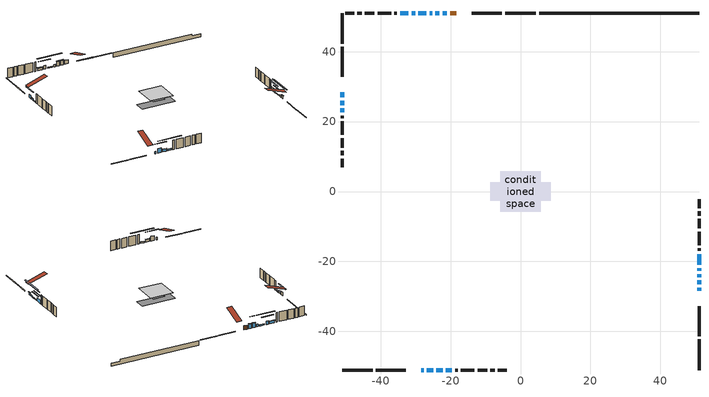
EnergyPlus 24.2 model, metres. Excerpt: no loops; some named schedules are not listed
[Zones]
conditioned space
 floor outside (Floor1 construction): -2.9,-2.9 -2.9,2.9 2.9,2.9 2.9,-2.9 z1.22
 floor adiabatic (AdiabaticFloorConstruction): -5.79,-5.79 -5.79,5.79 5.79,5.79 5.79,-5.79 z3.66
 floor foundation (Slab1 construction): -8.72,-2.71 -8.72,2.71 8.72,2.71 8.72,-2.71 z-1.22
 wall outside (RimJoist1 construction): 4.39,51.04 -4.37,51.04 / -51.04,-51.04 -42.28,-51.04 / -51.04,51.04 -51.04,42.28 / 51.04,-51.04 51.04,-42.28 z1.22:1.52
 wall outside (RimJoist2 construction): -5.3,51.04 -13.87,51.04 / -41.35,-51.04 -32.78,-51.04 / -51.04,41.35 -51.04,32.78 / 51.04,-41.35 51.04,-32.78 z1.22:1.52
 wall outside (AdiabaticWallConstruction 1): -18.3,51.04 -20.16,51.04 z1.22:3.25
 wall outside (AdiabaticWallConstruction): -28.35,-51.04 -27.67,-51.04 / -25.28,51.04 -25.96,51.04 z1.22:2.44; -21.08,51.04 -22.25,51.04 / -23.18,51.04 -24.35,51.04 z1.22:3.51; -26.74,-51.04 -24.96,-51.04 z1.22:3.61; -51.04,28.35 -51.04,26.92 / -30.15,51.04 -31.16,51.04 z1.22:3; -51.04,26 -51.04,24.7 z1.22:2.11; 51.04,-28.35 51.04,-27.48 / -24.03,-51.04 -22.3,-51.04 z1.22:2.54; -51.04,23.77 -51.04,22.6 z1.22:1.5; -26.88,51.04 -29.22,51.04 / 51.04,-26.55 51.04,-25.39 z1.22:1.93; -21.38,-51.04 -19.64,-51.04 z1.22:2.08; 51.04,-24.46 51.04,-23.64 z1.22:1.58; 51.04,-22.72 51.04,-21.9 z1.22:1.53; 51.04,-20.97 51.04,-17.92 z1.22:2.8; -32.09,51.04 -34.42,51.04 z1.22:2.39
 wall outside (Wall1 construction): -35.35,51.04 -36.06,51.04 / -18.72,-51.04 -18.01,-51.04 / -51.04,21.68 -51.04,20.97 / 51.04,-17 51.04,-16.28 z1.22:6.1
 wall outside (Wall2 construction): -36.99,51.04 -40.87,51.04 / -17.08,-51.04 -13.2,-51.04 / -51.04,20.04 -51.04,16.16 / 51.04,-15.36 51.04,-11.48 z1.22:6.1
 wall outside (Wall3 construction): -41.8,51.04 -44.5,51.04 / -12.27,-51.04 -9.57,-51.04 / -51.04,15.23 -51.04,12.53 / 51.04,-10.55 51.04,-7.84 z1.22:6.1
 wall outside (Wall4 construction): -45.43,51.04 -46.67,51.04 / -8.64,-51.04 -7.4,-51.04 / -51.04,11.6 -51.04,10.35 / 51.04,-6.92 51.04,-5.67 z1.22:6.1
 wall outside (Wall5 construction): -47.6,51.04 -50.11,51.04 / -6.47,-51.04 -3.96,-51.04 / -51.04,9.43 -51.04,6.92 / 51.04,-4.75 51.04,-2.24 z1.22:6.1
 wall foundation (FoundationWall1 construction): 5.32,51.04,-1.22 5.32,51.04,1.22 46.47,51.04,1.22 46.47,51.04,0.29 51.04,51.04,0.29 51.04,51.04,-1.22
 window (WindowConstruction 12): -28.34,-51.04 -27.67,-51.04 z1.22:2.44
 window (WindowConstruction 4): -21.08,51.04 -22.25,51.04 z1.22:3.51
 window (WindowConstruction 5): -23.18,51.04 -24.35,51.04 z1.22:3.51
 window (WindowConstruction 6): -26.74,-51.04 -24.96,-51.04 z1.22:3.61
 window (WindowConstruction 7): -51.04,28.34 -51.04,26.92 z1.22:3
 window (WindowConstruction 8): -51.04,26 -51.04,24.7 z1.22:2.11
 window (WindowConstruction 9): 51.04,-28.34 51.04,-27.48 z1.22:2.54
 window (WindowConstruction 10): -24.03,-51.04 -22.3,-51.04 z1.22:2.54
 window (WindowConstruction 13): -25.28,51.04 -25.96,51.04 z1.22:2.44
 window (WindowConstruction 11): -51.04,23.77 -51.04,22.61 z1.22:1.5
 window (WindowConstruction 14): -26.89,51.04 -29.22,51.04 z1.22:1.93
 window (WindowConstruction 15): -21.37,-51.04 -19.65,-51.04 z1.22:2.08
 window (WindowConstruction 16): 51.04,-26.55 51.04,-25.39 z1.22:1.93
 window (WindowConstruction 17): 51.04,-24.46 51.04,-23.64 z1.22:1.58
 window (WindowConstruction): 51.04,-22.72 51.04,-21.9 z1.22:1.52
 window (WindowConstruction 1): 51.04,-20.97 51.04,-17.92 z1.22:2.8
 window (WindowConstruction 2): -30.15,51.04 -31.16,51.04 z1.22:3
 window (WindowConstruction 3): -32.09,51.04 -34.42,51.04 z1.22:2.39
 door (Door): -18.3,51.04 -20.16,51.04 z1.22:3.25
 ceiling adiabatic (AdiabaticFloorConstruction): 5.79,-5.79 5.79,5.79 -5.79,5.79 -5.79,-5.79 z3.66
 roof outside (Roof1 construction): -17.37,51.04,6.1 -17.37,41.28,9.35 -14.8,41.28,9.35 -14.8,51.04,6.1; -29.27,-51.04,6.1 -29.27,-41.28,9.35 -31.85,-41.28,9.35 -31.85,-51.04,6.1; -51.04,29.27,6.1 -41.28,29.27,9.35 -41.28,31.85,9.35 -51.04,31.85,6.1; 51.04,-29.27,6.1 41.28,-29.27,9.35 41.28,-31.85,9.35 51.04,-31.85,6.1
shading: -22.45,51.04 -20.88,51.04 -20.88,51.45 -22.45,51.45 z3.71; -24.55,51.04 -22.98,51.04 -22.98,51.45 -24.55,51.45 z3.71; -22.32,-51.04 -29.38,-51.04 -29.38,-51.45 -22.32,-51.45 z6.25; -51.04,24.29 -51.04,30.98 -51.45,30.98 -51.45,24.29 z5.64; -51.04,24.5 -51.04,26.2 -51.45,26.2 -51.45,24.5 z2.31; 51.04,-27.28 51.04,-28.55 51.45,-28.55 51.45,-27.28 z2.74; -22.1,-51.04 -24.23,-51.04 -24.23,-51.45 -22.1,-51.45 z2.74; -51.04,22.4 -51.04,23.97 -51.45,23.97 -51.45,22.4 z1.7; -34.6,51.04 -21.51,51.04 -21.51,51.45 -34.6,51.45 z7.31; -14.27,-51.04 -26.75,-51.04 -26.75,-51.45 -14.27,-51.45 z7.46; 51.04,-20.01 51.04,-31.93 51.45,-31.93 51.45,-20.01 z7.31; 51.04,-18.27 51.04,-29.84 51.45,-29.84 51.45,-18.27 z6.96; 51.04,-19.26 51.04,-25.36 51.45,-25.36 51.45,-19.26 z4.16; 51.04,-15.29 51.04,-23.61 51.45,-23.61 51.45,-15.29 z5.44; -33.8,51.04 -27.51,51.04 -27.51,51.45 -33.8,51.45 z5.64; -34.63,51.04 -31.89,51.04 -31.89,51.45 -34.63,51.45 z2.59
[Building]
Building 1: Terrain=Suburbs
[Site:Location]
Edmonton Intl AP_AB: Latitude {deg}=53.31; Longitude {deg}=-113.58; Time Zone {hr}=-7; Elevation {m}=723; Keep Site Location Information=Yes
[Site:GroundTemperature:Shallow]
-1.56185, -3.61833, -3.78302, -2.80711, 1.11059, 5.01004, 8.39065, 10.5322, 10.7141, 8.97234, 5.67794, 1.89811
[Site:WaterMainsTemperature]
Calculation Method=Schedule; Temperature Schedule=mains temperature schedule
[Material] Roughness=Rough; Thermal Absorptance=0.9
Name | Thickness {m} | Conductivity {W/m-K} | Density {kg/m3} | Specific Heat {J/kg-K} | Solar Absorptance | Visible Absorptance
asphalt or fiberglass shingles | 0.00635 | 0.162714 | 1121.4 | 1465.45 | 0.4 | 0.4
concrete 4.0 in. | 0.1016 | 1.803125 | 2242.8 | 837.4 | 0.7 | 0.7
concrete 8.0 in. | 0.2032 | 1.803125 | 2242.8 | 837.4 | 0.7 | 0.7
door material | 0.04445 | 0.053851 | 512.64 | 1214.23 | 0.7 | 0.7
floor covering | 0.0127 | 0.0433444 | 54.468 | 1339.84 | 0.6 | 0.6
floor rigid ins | 0.103632 | 0.029427 | 32.04 | 1214.23 | 0.7 | 0.7
floor rigid ins 1; wall rigid ins 1 | 0.512978 | 0.029427 | 32.04 | 1214.23 | 0.7 | 0.7
floor stud and cavity | 0.1397 | 0.210334 | 92.3553 | 1139.71 | 0.7 | 0.7
floor stud and cavity 1 | 0.1397 | 1.75129 | 37.0049 | 1207.88 | 0.7 | 0.7
furniture material conditioned space 1 | 0.1524 | 0.115458 | 640.8 | 1214.23 | 0.6 | 0.6
gypsum board | 0.0127 | 0.160291 | 801 | 837.4 | 0.6 | 0.6
osb sheathing 0.5 in. | 0.0127 | 0.115458 | 512.64 | 1214.23 | 0.7 | 0.7
osb sheathing 0.75 in. | 0.01905 | 0.115458 | 512.64 | 1214.23 | 0.7 | 0.7
osb sheathing 2.0 in. | 0.0508 | 0.115458 | 512.64 | 1214.23 | 0.7 | 0.7
rim joist rigid ins; roof rigid ins; wall rigid ins | 0.051816 | 0.029427 | 32.04 | 1214.23 | 0.7 | 0.7
rim joist stud and cavity | 0.0508 | 0.0449671 | 125.044 | 1163.47 | 0.6 | 0.6
rim joist stud and cavity 1 | 0.0508 | 0.0314757 | 125.044 | 1163.47 | 0.6 | 0.6
roof stud and cavity | 0.2032 | 0.193695 | 78.34581 | 1123.46 | 0.7 | 0.7
wall stud and cavity | 0.1397 | 0.26895 | 139.0536 | 1170.24 | 0.7 | 0.7
wall stud and cavity 1 | 0.1397 | 0.249497 | 139.0536 | 1170.24 | 0.7 | 0.7
wall stud and cavity 2 | 0.1397 | 0.270786 | 139.0536 | 1170.24 | 0.7 | 0.7
wall stud and cavity 3 | 0.1397 | 0.352627 | 139.0536 | 1170.24 | 0.7 | 0.7
wall stud and cavity 4 | 0.1397 | 0.370598 | 139.0536 | 1170.24 | 0.7 | 0.7
wall stud and cavity 5 | 0.0889 | 0.380278 | 52.3479 | 1209.89 | 0.7 | 0.7
wall stud and cavity 6 | 0.0889 | 0.391764 | 83.0341 | 1211.67 | 0.7 | 0.7
wood siding | 0.0254 | 0.102417 | 544.68 | 1172.36 | 0.4 | 0.4
wood siding 1; wood siding 2; wood siding 3 | 0.0254 | 0.102417 | 544.68 | 1172.36 | 0.7 | 0.7
[WindowMaterial:SimpleGlazingSystem]
Name | U-Factor {W/m2-K} | Solar Heat Gain Coefficient
WindowMaterial | 2.67604 | 0.26
WindowMaterial 1 | 2.174674 | 0.59
WindowMaterial 10 | 2.401794 | 0.64
WindowMaterial 11 | 2.770864 | 0.48
WindowMaterial 12 | 3.31141 | 0.61
WindowMaterial 13 | 3.01161 | 0.51
WindowMaterial 14 | 2.97414 | 0.57
WindowMaterial 15 | 3.06612 | 0.36
WindowMaterial 2 | 2.80834 | 0.47
WindowMaterial 3 | 2.447218 | 0.62
WindowMaterial 4 | 2.39725 | 0.64
WindowMaterial 5 | 3.298918 | 0.69
WindowMaterial 6 | 2.10711 | 0.62
WindowMaterial 7 | 2.48299 | 0.61
WindowMaterial 8 | 2.4546 | 0.27
WindowMaterial 9 | 2.3047 | 0.54
[Construction]
AdiabaticFloorConstruction: floor stud and cavity 1, floor rigid ins 1, osb sheathing 0.75 in., floor covering
AdiabaticWallConstruction: wood siding 2, wall rigid ins 1, wall stud and cavity 5, gypsum board
AdiabaticWallConstruction 1: wood siding 3, wall rigid ins 1, wall stud and cavity 5, gypsum board
Door: door material
Floor1 construction: floor stud and cavity, floor rigid ins, osb sheathing 0.75 in., floor covering
FoundationWall1 construction: concrete 8.0 in.
furniture construction conditioned space 1: furniture material conditioned space 1
PartitionWallConstruction: gypsum board, wall stud and cavity 6, gypsum board
RimJoist1 construction: wood siding 1, rim joist rigid ins, osb sheathing 2.0 in., rim joist stud and cavity
RimJoist2 construction: wood siding 1, osb sheathing 2.0 in., rim joist stud and cavity 1
Roof1 construction: asphalt or fiberglass shingles, roof rigid ins, osb sheathing 0.75 in., roof stud and cavity, gypsum board
Slab1 construction: concrete 4.0 in.
Wall1 construction: wood siding, wall rigid ins, osb sheathing 0.5 in., wall stud and cavity, gypsum board
Wall2 construction: wood siding, wall rigid ins, osb sheathing 0.5 in., wall stud and cavity 1, gypsum board
Wall3 construction: wood siding, wall rigid ins, osb sheathing 0.5 in., wall stud and cavity 2, gypsum board
Wall4 construction: wood siding, wall rigid ins, osb sheathing 0.5 in., wall stud and cavity 3, gypsum board
Wall5 construction: wood siding, wall rigid ins, osb sheathing 0.5 in., wall stud and cavity 4, gypsum board
WindowConstruction: WindowMaterial
WindowConstruction 1: WindowMaterial 1
WindowConstruction 10: WindowMaterial 10
WindowConstruction 11: WindowMaterial 11
WindowConstruction 12; WindowConstruction 13: WindowMaterial 12
WindowConstruction 14; WindowConstruction 16: WindowMaterial 13
WindowConstruction 15: WindowMaterial 14
WindowConstruction 17: WindowMaterial 15
WindowConstruction 2: WindowMaterial 2
WindowConstruction 3: WindowMaterial 3
WindowConstruction 4: WindowMaterial 4
WindowConstruction 5: WindowMaterial 5
WindowConstruction 6: WindowMaterial 6
WindowConstruction 7: WindowMaterial 7
WindowConstruction 8: WindowMaterial 8
WindowConstruction 9: WindowMaterial 9
[Zone]
conditioned space: Multiplier=1; Volume {m3}=680.4; Part of Total Floor Area=Yes
[Space]
conditioned space 1: Zone=conditioned space; Volume {m3}=680.4
[SurfaceProperty:ExposedFoundationPerimeter]
Slab1: Exposed Perimeter Calculation Method=TotalExposedPerimeter; Total Exposed Perimeter {m}=45.719
[InternalMass] Zone or ZoneList=conditioned space; Space or SpaceList=conditioned space 1
Name | Construction | Surface Area {m2}
furniture mass conditioned space 1 | furniture construction conditioned space 1 | 104.848
partition wall mass | PartitionWallConstruction | 262.119
[Lights]
interior lighting: Zone or ZoneList or Space or SpaceList=conditioned space 1; Schedule=interior lighting schedule; Design Level Calculation Method=LightingLevel; Lighting Level {W}=343.2; Return Air Fraction=0; Fraction Radiant=0.6; Fraction Visible=0.2; Fraction Replaceable=1
[People]
occupants: Zone or ZoneList or Space or SpaceList=conditioned space 1; Number of People Schedule=occupants schedule; Number of People Calculation Method=People; Number of People=3; Fraction Radiant=0.314171; Sensible Heat Fraction=0.56303; Activity Level Schedule=occupants activity schedule; Carbon Dioxide Generation Rate {m3/s-W}=0; Enable ASHRAE 55 Comfort Warnings=No; Mean Radiant Temperature Calculation Type=EnclosureAveraged
[ElectricEquipment] Zone or ZoneList or Space or SpaceList=conditioned space 1; Design Level Calculation Method=EquipmentLevel
Name | Schedule | Design Level {W} | Fraction Latent | Fraction Radiant | Fraction Lost
clothes dryer | clothes dryer schedule | 140.772 | 0.015 | 0.081 | 0.85
clothes washer | clothes washer schedule | 32.1985 | 0.03 | 0.162 | 0.7
cooking range | cooking range schedule | 215.147 | 0.08 | 0.432 | 0.2
dishwasher | dishwasher schedule | 66.8632 | 0.3 | 0.18 | 0.4
fridge | fridge schedule | 72.9452 | 0 | 0.6 | 0
mech vent bath fan 0 | mech vent bath fan 0 schedule | 50.2 | 0 | 0 | 1
mech vent bath fan 1 | mech vent bath fan 1 schedule | 50.2 | 0 | 0 | 1
mech vent house fan | mech vent house fan schedule | 0 | 0 | 0 | 1
mech vent house fan cfis | mech vent house fan cfis schedule | 0 | 0 | 0 | 0
mech vent range fan 0 | mech vent range fan 0 schedule | 57 | 0 | 0 | 1
misc plug loads | misc plug loads schedule | 494.7 | 0.045 | 0.513 | 0.1
whole house fan | Always On Discrete | 0 | 0 | 0 | 1
[OtherEquipment] Zone or ZoneList or Space or SpaceList=conditioned space 1; Design Level Calculation Method=EquipmentLevel
Name | Fuel Type | Schedule | Design Level {W} | Fraction Latent | Fraction Radiant | Fraction Lost
clothes dryer 1 | Electricity | clothes dryer schedule | 0 | 0.015 | 0.081 | 0.85
cooking range 1 | Electricity | cooking range schedule | 0 | 0.08 | 0.432 | 0.2
general water use latent | None | general water use schedule | 62.594 | 1 | 0 | 0
general water use sensible | None | general water use schedule | -61.6891 | 0 | 0.6 | 0
mech vent house fan latent load | None | Always On Discrete | 0 | 1 | 0 | 0
mech vent house fan sensible load | None | Always On Discrete | 0 | 0 | 0 | 0
water heater energy adjustment1 | NaturalGas | Always On Discrete | 0.01 | 0 | 0 | 1
[ZoneInfiltration:DesignFlowRate] Zone or ZoneList or Space or SpaceList=conditioned space 1; Schedule=Always On Discrete; Design Flow Rate Calculation Method=Flow/Zone; Design Flow Rate {m3/s}=0
infil flow; natural vent flow; whole house fan flow
[Foundation:Kiva]
Foundation Kiva 1: Initial Indoor Air Temperature {C}=18; Wall Height Above Grade {m}=1.21999; Wall Depth Below Slab {m}=0.2032
[Foundation:Kiva:Settings]
Soil Conductivity {W/m-K}=0.849921; Soil Density {kg/m3}=1842.3; Soil Specific Heat {J/kg-K}=418.7; Ground Solar Absorptivity=0.9; Ground Thermal Absorptivity=0.9; Ground Surface Roughness {m}=0.03; Far-Field Width {m}=40; Deep-Ground Boundary Condition=ZeroFlux; Deep-Ground Depth {m}=40; Minimum Cell Dimension {m}=0.2; Maximum Cell Growth Coefficient=3; Simulation Timestep=Timestep
[Exterior:Lights]
exterior lighting: Schedule=exterior lighting schedule; Design Level {W}=75.6
[Schedule:Week:Daily]
interior lighting schedule Week Rule - Jan1-Jan27: interior lighting schedule day, interior lighting schedule day, interior lighting schedule day, interior lighting schedule day, interior lighting schedule day, interior lighting schedule day, interior lighting schedule day, interior lighting schedule default day, interior lighting schedule default day, interior lighting schedule default day, interior lighting schedule default day, interior lighting schedule default day
interior lighting schedule Week Rule - Jan28-Feb3: interior lighting schedule day, interior lighting schedule day, interior lighting schedule day, interior lighting schedule day, interior lighting schedule day 1, interior lighting schedule day 1, interior lighting schedule day 1, interior lighting schedule default day, interior lighting schedule default day, interior lighting schedule default day, interior lighting schedule default day, interior lighting schedule default day
interior lighting schedule Week Rule - Feb4-Feb24: interior lighting schedule day 1, interior lighting schedule day 1, interior lighting schedule day 1, interior lighting schedule day 1, interior lighting schedule day 1, interior lighting schedule day 1, interior lighting schedule day 1, interior lighting schedule default day, interior lighting schedule default day, interior lighting schedule default day, interior lighting schedule default day, interior lighting schedule default day
interior lighting schedule Week Rule - Feb25-Mar3: interior lighting schedule day 1, interior lighting schedule day 1, interior lighting schedule day 1, interior lighting schedule day 1, interior lighting schedule day 2, interior lighting schedule day 2, interior lighting schedule day 2, interior lighting schedule default day, interior lighting schedule default day, interior lighting schedule default day, interior lighting schedule default day, interior lighting schedule default day
interior lighting schedule Week Rule - Mar4-Mar31: interior lighting schedule day 2, interior lighting schedule day 2, interior lighting schedule day 2, interior lighting schedule day 2, interior lighting schedule day 2, interior lighting schedule day 2, interior lighting schedule day 2, interior lighting schedule default day, interior lighting schedule default day, interior lighting schedule default day, interior lighting schedule default day, interior lighting schedule default day
interior lighting schedule Week Rule - Apr1-Apr28: interior lighting schedule day 3, interior lighting schedule day 3, interior lighting schedule day 3, interior lighting schedule day 3, interior lighting schedule day 3, interior lighting schedule day 3, interior lighting schedule day 3, interior lighting schedule default day, interior lighting schedule default day, interior lighting schedule default day, interior lighting schedule default day, interior lighting schedule default day
interior lighting schedule Week Rule - Apr29-May5: interior lighting schedule day 3, interior lighting schedule day 3, interior lighting schedule day 4, interior lighting schedule day 4, interior lighting schedule day 4, interior lighting schedule day 4, interior lighting schedule day 4, interior lighting schedule default day, interior lighting schedule default day, interior lighting schedule default day, interior lighting schedule default day, interior lighting schedule default day
interior lighting schedule Week Rule - May6-May26: interior lighting schedule day 4, interior lighting schedule day 4, interior lighting schedule day 4, interior lighting schedule day 4, interior lighting schedule day 4, interior lighting schedule day 4, interior lighting schedule day 4, interior lighting schedule default day, interior lighting schedule default day, interior lighting schedule default day, interior lighting schedule default day, interior lighting schedule default day
interior lighting schedule Week Rule - May27-Jun2: interior lighting schedule day 4, interior lighting schedule day 4, interior lighting schedule day 4, interior lighting schedule day 4, interior lighting schedule day 4, interior lighting schedule day 5, interior lighting schedule day 5, interior lighting schedule default day, interior lighting schedule default day, interior lighting schedule default day, interior lighting schedule default day, interior lighting schedule default day
interior lighting schedule Week Rule - Jun3-Jun30: interior lighting schedule day 5, interior lighting schedule day 5, interior lighting schedule day 5, interior lighting schedule day 5, interior lighting schedule day 5, interior lighting schedule day 5, interior lighting schedule day 5, interior lighting schedule default day, interior lighting schedule default day, interior lighting schedule default day, interior lighting schedule default day, interior lighting schedule default day
interior lighting schedule Week Rule - Jul1-Jul28: interior lighting schedule day 6, interior lighting schedule day 6, interior lighting schedule day 6, interior lighting schedule day 6, interior lighting schedule day 6, interior lighting schedule day 6, interior lighting schedule day 6, interior lighting schedule default day, interior lighting schedule default day, interior lighting schedule default day, interior lighting schedule default day, interior lighting schedule default day
interior lighting schedule Week Rule - Jul29-Aug4: interior lighting schedule day 6, interior lighting schedule day 6, interior lighting schedule day 6, interior lighting schedule day 7, interior lighting schedule day 7, interior lighting schedule day 7, interior lighting schedule day 7, interior lighting schedule default day, interior lighting schedule default day, interior lighting schedule default day, interior lighting schedule default day, interior lighting schedule default day
interior lighting schedule Week Rule - Aug5-Aug25: interior lighting schedule day 7, interior lighting schedule day 7, interior lighting schedule day 7, interior lighting schedule day 7, interior lighting schedule day 7, interior lighting schedule day 7, interior lighting schedule day 7, interior lighting schedule default day, interior lighting schedule default day, interior lighting schedule default day, interior lighting schedule default day, interior lighting schedule default day
interior lighting schedule Week Rule - Aug26-Sep1: interior lighting schedule day 7, interior lighting schedule day 7, interior lighting schedule day 7, interior lighting schedule day 7, interior lighting schedule day 7, interior lighting schedule day 7, interior lighting schedule day 8, interior lighting schedule default day, interior lighting schedule default day, interior lighting schedule default day, interior lighting schedule default day, interior lighting schedule default day
interior lighting schedule Week Rule - Sep2-Sep29: interior lighting schedule day 8, interior lighting schedule day 8, interior lighting schedule day 8, interior lighting schedule day 8, interior lighting schedule day 8, interior lighting schedule day 8, interior lighting schedule day 8, interior lighting schedule default day, interior lighting schedule default day, interior lighting schedule default day, interior lighting schedule default day, interior lighting schedule default day
interior lighting schedule Week Rule - Sep30-Oct6: interior lighting schedule day 8, interior lighting schedule day 9, interior lighting schedule day 9, interior lighting schedule day 9, interior lighting schedule day 9, interior lighting schedule day 9, interior lighting schedule day 9, interior lighting schedule default day, interior lighting schedule default day, interior lighting schedule default day, interior lighting schedule default day, interior lighting schedule default day
interior lighting schedule Week Rule - Oct7-Oct27: interior lighting schedule day 9, interior lighting schedule day 9, interior lighting schedule day 9, interior lighting schedule day 9, interior lighting schedule day 9, interior lighting schedule day 9, interior lighting schedule day 9, interior lighting schedule default day, interior lighting schedule default day, interior lighting schedule default day, interior lighting schedule default day, interior lighting schedule default day
interior lighting schedule Week Rule - Oct28-Nov3: interior lighting schedule day 9, interior lighting schedule day 9, interior lighting schedule day 9, interior lighting schedule day 9, interior lighting schedule day 10, interior lighting schedule day 10, interior lighting schedule day 10, interior lighting schedule default day, interior lighting schedule default day, interior lighting schedule default day, interior lighting schedule default day, interior lighting schedule default day
interior lighting schedule Week Rule - Nov4-Nov24: interior lighting schedule day 10, interior lighting schedule day 10, interior lighting schedule day 10, interior lighting schedule day 10, interior lighting schedule day 10, interior lighting schedule day 10, interior lighting schedule day 10, interior lighting schedule default day, interior lighting schedule default day, interior lighting schedule default day, interior lighting schedule default day, interior lighting schedule default day
interior lighting schedule Week Rule - Nov25-Dec1: interior lighting schedule day 10, interior lighting schedule day 10, interior lighting schedule day 10, interior lighting schedule day 10, interior lighting schedule day 10, interior lighting schedule day 10, interior lighting schedule day 11, interior lighting schedule default day, interior lighting schedule default day, interior lighting schedule default day, interior lighting schedule default day, interior lighting schedule default day
interior lighting schedule Week Rule - Dec2-Dec31: interior lighting schedule day 11, interior lighting schedule day 11, interior lighting schedule day 11, interior lighting schedule day 11, interior lighting schedule day 11, interior lighting schedule day 11, interior lighting schedule day 11, interior lighting schedule default day, interior lighting schedule default day, interior lighting schedule default day, interior lighting schedule default day, interior lighting schedule default day
occupants schedule Week Rule - Jan1-Dec31: occupants schedule day, occupants schedule day, occupants schedule day, occupants schedule day, occupants schedule day, occupants schedule day, occupants schedule day, occupants schedule default day, occupants schedule default day, occupants schedule default day, occupants schedule default day, occupants schedule default day
clothes dryer schedule Week Rule - Jan1-Dec31: clothes dryer schedule day, clothes dryer schedule day, clothes dryer schedule day, clothes dryer schedule day, clothes dryer schedule day, clothes dryer schedule day, clothes dryer schedule day, clothes dryer schedule default day, clothes dryer schedule default day, clothes dryer schedule default day, clothes dryer schedule default day, clothes dryer schedule default day
clothes washer schedule Week Rule - Jan1-Dec31: clothes washer schedule day, clothes washer schedule day, clothes washer schedule day, clothes washer schedule day, clothes washer schedule day, clothes washer schedule day, clothes washer schedule day, clothes washer schedule default day, clothes washer schedule default day, clothes washer schedule default day, clothes washer schedule default day, clothes washer schedule default day
cooking range schedule Week Rule - Jan1-Dec31: cooking range schedule day, cooking range schedule day, cooking range schedule day, cooking range schedule day, cooking range schedule day, cooking range schedule day, cooking range schedule day, cooking range schedule default day, cooking range schedule default day, cooking range schedule default day, cooking range schedule default day, cooking range schedule default day
dishwasher schedule Week Rule - Jan1-Dec31: dishwasher schedule day, dishwasher schedule day, dishwasher schedule day, dishwasher schedule day, dishwasher schedule day, dishwasher schedule day, dishwasher schedule day, dishwasher schedule default day, dishwasher schedule default day, dishwasher schedule default day, dishwasher schedule default day, dishwasher schedule default day
mech vent bath fan 0 schedule Week Rule - Jan1-Dec31: mech vent bath fan 0 schedule day, mech vent bath fan 0 schedule day, mech vent bath fan 0 schedule day, mech vent bath fan 0 schedule day, mech vent bath fan 0 schedule day, mech vent bath fan 0 schedule day, mech vent bath fan 0 schedule day, mech vent bath fan 0 schedule default day, mech vent bath fan 0 schedule default day, mech vent bath fan 0 schedule default day, mech vent bath fan 0 schedule default day, mech vent bath fan 0 schedule default day
mech vent bath fan 1 schedule Week Rule - Jan1-Dec31: mech vent bath fan 1 schedule day, mech vent bath fan 1 schedule day, mech vent bath fan 1 schedule day, mech vent bath fan 1 schedule day, mech vent bath fan 1 schedule day, mech vent bath fan 1 schedule day, mech vent bath fan 1 schedule day, mech vent bath fan 1 schedule default day, mech vent bath fan 1 schedule default day, mech vent bath fan 1 schedule default day, mech vent bath fan 1 schedule default day, mech vent bath fan 1 schedule default day
mech vent range fan 0 schedule Week Rule - Jan1-Dec31: mech vent range fan 0 schedule day, mech vent range fan 0 schedule day, mech vent range fan 0 schedule day, mech vent range fan 0 schedule day, mech vent range fan 0 schedule day, mech vent range fan 0 schedule day, mech vent range fan 0 schedule day, mech vent range fan 0 schedule default day, mech vent range fan 0 schedule default day, mech vent range fan 0 schedule default day, mech vent range fan 0 schedule default day, mech vent range fan 0 schedule default day
misc plug loads schedule Week Rule - Jan1-Dec31: misc plug loads schedule day, misc plug loads schedule day, misc plug loads schedule day, misc plug loads schedule day, misc plug loads schedule day, misc plug loads schedule day, misc plug loads schedule day, misc plug loads schedule default day, misc plug loads schedule default day, misc plug loads schedule default day, misc plug loads schedule default day, misc plug loads schedule default day
general water use schedule Week Rule - Jan1-Dec31: general water use schedule day, general water use schedule day, general water use schedule day, general water use schedule day, general water use schedule day, general water use schedule day, general water use schedule day, general water use schedule default day, general water use schedule default day, general water use schedule default day, general water use schedule default day, general water use schedule default day
exterior lighting schedule Week Rule - Jan1-Jan27: exterior lighting schedule day, exterior lighting schedule day, exterior lighting schedule day, exterior lighting schedule day, exterior lighting schedule day, exterior lighting schedule day, exterior lighting schedule day, exterior lighting schedule default day, exterior lighting schedule default day, exterior lighting schedule default day, exterior lighting schedule default day, exterior lighting schedule default day
exterior lighting schedule Week Rule - Jan28-Feb3: exterior lighting schedule day, exterior lighting schedule day, exterior lighting schedule day, exterior lighting schedule day, exterior lighting schedule day 1, exterior lighting schedule day 1, exterior lighting schedule day 1, exterior lighting schedule default day, exterior lighting schedule default day, exterior lighting schedule default day, exterior lighting schedule default day, exterior lighting schedule default day
exterior lighting schedule Week Rule - Feb4-Feb24: exterior lighting schedule day 1, exterior lighting schedule day 1, exterior lighting schedule day 1, exterior lighting schedule day 1, exterior lighting schedule day 1, exterior lighting schedule day 1, exterior lighting schedule day 1, exterior lighting schedule default day, exterior lighting schedule default day, exterior lighting schedule default day, exterior lighting schedule default day, exterior lighting schedule default day
exterior lighting schedule Week Rule - Feb25-Mar3: exterior lighting schedule day 1, exterior lighting schedule day 1, exterior lighting schedule day 1, exterior lighting schedule day 1, exterior lighting schedule day 2, exterior lighting schedule day 2, exterior lighting schedule day 2, exterior lighting schedule default day, exterior lighting schedule default day, exterior lighting schedule default day, exterior lighting schedule default day, exterior lighting schedule default day
exterior lighting schedule Week Rule - Mar4-Mar31: exterior lighting schedule day 2, exterior lighting schedule day 2, exterior lighting schedule day 2, exterior lighting schedule day 2, exterior lighting schedule day 2, exterior lighting schedule day 2, exterior lighting schedule day 2, exterior lighting schedule default day, exterior lighting schedule default day, exterior lighting schedule default day, exterior lighting schedule default day, exterior lighting schedule default day
exterior lighting schedule Week Rule - Apr1-Apr28: exterior lighting schedule day 3, exterior lighting schedule day 3, exterior lighting schedule day 3, exterior lighting schedule day 3, exterior lighting schedule day 3, exterior lighting schedule day 3, exterior lighting schedule day 3, exterior lighting schedule default day, exterior lighting schedule default day, exterior lighting schedule default day, exterior lighting schedule default day, exterior lighting schedule default day
exterior lighting schedule Week Rule - Apr29-May5: exterior lighting schedule day 3, exterior lighting schedule day 3, exterior lighting schedule day 4, exterior lighting schedule day 4, exterior lighting schedule day 4, exterior lighting schedule day 4, exterior lighting schedule day 4, exterior lighting schedule default day, exterior lighting schedule default day, exterior lighting schedule default day, exterior lighting schedule default day, exterior lighting schedule default day
exterior lighting schedule Week Rule - May6-May26: exterior lighting schedule day 4, exterior lighting schedule day 4, exterior lighting schedule day 4, exterior lighting schedule day 4, exterior lighting schedule day 4, exterior lighting schedule day 4, exterior lighting schedule day 4, exterior lighting schedule default day, exterior lighting schedule default day, exterior lighting schedule default day, exterior lighting schedule default day, exterior lighting schedule default day
exterior lighting schedule Week Rule - May27-Jun2: exterior lighting schedule day 4, exterior lighting schedule day 4, exterior lighting schedule day 4, exterior lighting schedule day 4, exterior lighting schedule day 4, exterior lighting schedule day 5, exterior lighting schedule day 5, exterior lighting schedule default day, exterior lighting schedule default day, exterior lighting schedule default day, exterior lighting schedule default day, exterior lighting schedule default day
exterior lighting schedule Week Rule - Jun3-Jun30: exterior lighting schedule day 5, exterior lighting schedule day 5, exterior lighting schedule day 5, exterior lighting schedule day 5, exterior lighting schedule day 5, exterior lighting schedule day 5, exterior lighting schedule day 5, exterior lighting schedule default day, exterior lighting schedule default day, exterior lighting schedule default day, exterior lighting schedule default day, exterior lighting schedule default day
exterior lighting schedule Week Rule - Jul1-Jul28: exterior lighting schedule day 6, exterior lighting schedule day 6, exterior lighting schedule day 6, exterior lighting schedule day 6, exterior lighting schedule day 6, exterior lighting schedule day 6, exterior lighting schedule day 6, exterior lighting schedule default day, exterior lighting schedule default day, exterior lighting schedule default day, exterior lighting schedule default day, exterior lighting schedule default day
[Schedule:Year]
interior lighting schedule: interior lighting schedule Week Rule - Jan1-Jan27, 1, 1, 1, 27, interior lighting schedule Week Rule - Jan28-Feb3, 1, 28, 2, 3, interior lighting schedule Week Rule - Feb4-Feb24, 2, 4, 2, 24, interior lighting schedule Week Rule - Feb25-Mar3, 2, 25, 3, 3, interior lighting schedule Week Rule - Mar4-Mar31, 3, 4, 3, 31, interior lighting schedule Week Rule - Apr1-Apr28, 4, 1, 4, 28, interior lighting schedule Week Rule - Apr29-May5, 4, 29, 5, 5, interior lighting schedule Week Rule - May6-May26, 5, 6, 5, 26, interior lighting schedule Week Rule - May27-Jun2, 5, 27, 6, 2, interior lighting schedule Week Rule - Jun3-Jun30, 6, 3, 6, 30, interior lighting schedule Week Rule - Jul1-Jul28, 7, 1, 7, 28, interior lighting schedule Week Rule - Jul29-Aug4, 7, 29, 8, 4, interior lighting schedule Week Rule - Aug5-Aug25, 8, 5, 8, 25, interior lighting schedule Week Rule - Aug26-Sep1, 8, 26, 9, 1, interior lighting schedule Week Rule - Sep2-Sep29, 9, 2, 9, 29, interior lighting schedule Week Rule - Sep30-Oct6, 9, 30, 10, 6, interior lighting schedule Week Rule - Oct7-Oct27, 10, 7, 10, 27, interior lighting schedule Week Rule - Oct28-Nov3, 10, 28, 11, 3, interior lighting schedule Week Rule - Nov4-Nov24, 11, 4, 11, 24, interior lighting schedule Week Rule - Nov25-Dec1, 11, 25, 12, 1, interior lighting schedule Week Rule - Dec2-Dec31, 12, 2, 12, 31
occupants schedule: occupants schedule Week Rule - Jan1-Dec31, 1, 1, 12, 31
clothes dryer schedule: clothes dryer schedule Week Rule - Jan1-Dec31, 1, 1, 12, 31
clothes washer schedule: clothes washer schedule Week Rule - Jan1-Dec31, 1, 1, 12, 31
cooking range schedule: cooking range schedule Week Rule - Jan1-Dec31, 1, 1, 12, 31
dishwasher schedule: dishwasher schedule Week Rule - Jan1-Dec31, 1, 1, 12, 31
mech vent bath fan 0 schedule: mech vent bath fan 0 schedule Week Rule - Jan1-Dec31, 1, 1, 12, 31
mech vent bath fan 1 schedule: mech vent bath fan 1 schedule Week Rule - Jan1-Dec31, 1, 1, 12, 31
mech vent range fan 0 schedule: mech vent range fan 0 schedule Week Rule - Jan1-Dec31, 1, 1, 12, 31
misc plug loads schedule: misc plug loads schedule Week Rule - Jan1-Dec31, 1, 1, 12, 31
general water use schedule: general water use schedule Week Rule - Jan1-Dec31, 1, 1, 12, 31
exterior lighting schedule: exterior lighting schedule Week Rule - Jan1-Jan27, 1, 1, 1, 27, exterior lighting schedule Week Rule - Jan28-Feb3, 1, 28, 2, 3, exterior lighting schedule Week Rule - Feb4-Feb24, 2, 4, 2, 24, exterior lighting schedule Week Rule - Feb25-Mar3, 2, 25, 3, 3, exterior lighting schedule Week Rule - Mar4-Mar31, 3, 4, 3, 31, exterior lighting schedule Week Rule - Apr1-Apr28, 4, 1, 4, 28, exterior lighting schedule Week Rule - Apr29-May5, 4, 29, 5, 5, exterior lighting schedule Week Rule - May6-May26, 5, 6, 5, 26, exterior lighting schedule Week Rule - May27-Jun2, 5, 27, 6, 2, exterior lighting schedule Week Rule - Jun3-Jun30, 6, 3, 6, 30, exterior lighting schedule Week Rule - Jul1-Jul28, 7, 1, 7, 28, exterior lighting schedule Week Rule - Jul29-Aug4, 7, 29, 8, 4, exterior lighting schedule Week Rule - Aug5-Aug25, 8, 5, 8, 25, exterior lighting schedule Week Rule - Aug26-Sep1, 8, 26, 9, 1, exterior lighting schedule Week Rule - Sep2-Sep29, 9, 2, 9, 29, exterior lighting schedule Week Rule - Sep30-Oct6, 9, 30, 10, 6, exterior lighting schedule Week Rule - Oct7-Oct27, 10, 7, 10, 27, exterior lighting schedule Week Rule - Oct28-Nov3, 10, 28, 11, 3, exterior lighting schedule Week Rule - Nov4-Nov24, 11, 4, 11, 24, exterior lighting schedule Week Rule - Nov25-Dec1, 11, 25, 12, 1, exterior lighting schedule Week Rule - Dec2-Dec31, 12, 2, 12, 31
[Schedule:Constant]
Name | Hourly Value
occupants activity schedule | 117.228
fridge schedule | 0
mech vent house fan schedule; mech vent house fan cfis schedule; Always On Discrete | 1
[Schedule:Compact]
mains temperature schedule: Through: 01/01, For: AllDays, Until: 24:00, 3.97167, Through: 01/02, For: AllDays, Until: 24:00, 3.90778, Through: 01/03, For: AllDays, Until: 24:00, 3.84556, Through: 01/04, For: AllDays, Until: 24:00, 3.78389, Through: 01/05, For: AllDays, Until: 24:00, 3.72278, Through: 01/06, For: AllDays, Until: 24:00, 3.66278, Through: 01/07, For: AllDays, Until: 24:00, 3.60389, Through: 01/08, For: AllDays, Until: 24:00, 3.54556, Through: 01/09, For: AllDays, Until: 24:00, 3.48833, Through: 01/10, For: AllDays, Until: 24:00, 3.43167, Through: 01/11, For: AllDays, Until: 24:00, 3.37611, Through: 01/12, For: AllDays, Until: 24:00, 3.32167, Through: 01/13, For: AllDays, Until: 24:00, 3.26833, Through: 01/14, For: AllDays, Until: 24:00, 3.21556, Through: 01/15, For: AllDays, Until: 24:00, 3.16444, Through: 01/16, For: AllDays, Until: 24:00, 3.11389, Through: 01/17, For: AllDays, Until: 24:00, 3.06444, Through: 01/18, For: AllDays, Until: 24:00, 3.01611, Through: 01/19, For: AllDays, Until: 24:00, 2.96889, Through: 01/20, For: AllDays, Until: 24:00, 2.92278, Through: 01/21, For: AllDays, Until: 24:00, 2.87722, Through: 01/22, For: AllDays, Until: 24:00, 2.83333, Through: 01/23, For: AllDays, Until: 24:00, 2.79056, Through: 01/24, For: AllDays, Until: 24:00, 2.74889, Through: 01/25, For: AllDays, Until: 24:00, 2.70833, Through: 01/26, For: AllDays, Until: 24:00, 2.66889, Through: 01/27, For: AllDays, Until: 24:00, 2.63056, Through: 01/28, For: AllDays, Until: 24:00, 2.59333, Through: 01/29, For: AllDays, Until: 24:00, 2.55778, Through: 01/30, For: AllDays, Until: 24:00, 2.52278, Through: 01/31, For: AllDays, Until: 24:00, 2.48944, Through: 02/01, For: AllDays, Until: 24:00, 2.45722, Through: 02/02, For: AllDays, Until: 24:00, 2.42611, Through: 02/03, For: AllDays, Until: 24:00, 2.39667, Through: 02/04, For: AllDays, Until: 24:00, 2.36833, Through: 02/05, For: AllDays, Until: 24:00, 2.34111, Through: 02/06, For: AllDays, Until: 24:00, 2.315, Through: 02/07, For: AllDays, Until: 24:00, 2.29056, Through: 02/08, For: AllDays, Until: 24:00, 2.26722, Through: 02/09, For: AllDays, Until: 24:00, 2.245, Through: 02/10, For: AllDays, Until: 24:00, 2.22444, Through: 02/11, For: AllDays, Until: 24:00, 2.20444, Through: 02/12, For: AllDays, Until: 24:00, 2.18667, Through: 02/13, For: AllDays, Until: 24:00, 2.17, Through: 02/14, For: AllDays, Until: 24:00, 2.15444, Through: 02/15, For: AllDays, Until: 24:00, 2.14, Through: 02/16, For: AllDays, Until: 24:00, 2.12722, Through: 02/17, For: AllDays, Until: 24:00, 2.11556, Through: 02/18, For: AllDays, Until: 24:00, 2.10556, Through: 02/19, For: AllDays, Until: 24:00, 2.09667, Through: 02/20, For: AllDays, Until: 24:00, 2.08889, Through: 02/21, For: AllDays, Until: 24:00, 2.08278, Through: 02/22, For: AllDays, Until: 24:00, 2.07833, Through: 02/23, For: AllDays, Until: 24:00, 2.07444, Through: 02/24, For: AllDays, Until: 24:00, 2.07278, Through: 02/25, For: AllDays, Until: 24:00, 2.07167, Through: 02/26, For: AllDays, Until: 24:00, 2.07222, Through: 02/27, For: AllDays, Until: 24:00, 2.07444, Through: 02/28, For: AllDays, Until: 24:00, 2.07778, Through: 03/01, For: AllDays, Until: 24:00, 2.08222, Through: 03/02, For: AllDays, Until: 24:00, 2.08833, Through: 03/03, For: AllDays, Until: 24:00, 2.09556, Through: 03/04, For: AllDays, Until: 24:00, 2.10444, Through: 03/05, For: AllDays, Until: 24:00, 2.11444, Through: 03/06, For: AllDays, Until: 24:00, 2.12556, Through: 03/07, For: AllDays, Until: 24:00, 2.13833, Through: 03/08, For: AllDays, Until: 24:00, 2.15278, Through: 03/09, For: AllDays, Until: 24:00, 2.16778, Through: 03/10, For: AllDays, Until: 24:00, 2.18444, Through: 03/11, For: AllDays, Until: 24:00, 2.20278, Through: 03/12, For: AllDays, Until: 24:00, 2.22167, Through: 03/13, For: AllDays, Until: 24:00, 2.24278, Through: 03/14, For: AllDays, Until: 24:00, 2.26444, Through: 03/15, For: AllDays, Until: 24:00, 2.28778, Through: 03/16, For: AllDays, Until: 24:00, 2.31222, Through: 03/17, For: AllDays, Until: 24:00, 2.33778, Through: 03/18, For: AllDays, Until: 24:00, 2.365, Through: 03/19, For: AllDays, Until: 24:00, 2.39333, Through: 03/20, For: AllDays, Until: 24:00, 2.42278, Through: 03/21, For: AllDays, Until: 24:00, 2.45389, Through: 03/22, For: AllDays, Until: 24:00, 2.48611, Through: 03/23, For: AllDays, Until: 24:00, 2.51889, Through: 03/24, For: AllDays, Until: 24:00, 2.55389, Through: 03/25, For: AllDays, Until: 24:00, 2.58944, Through: 03/26, For: AllDays, Until: 24:00, 2.62611, Through: 03/27, For: AllDays, Until: 24:00, 2.66444, Through: 03/28, For: AllDays, Until: 24:00, 2.70389, Through: 03/29, For: AllDays, Until: 24:00, 2.74389, Through: 03/30, For: AllDays, Until: 24:00, 2.78556, Through: 03/31, For: AllDays, Until: 24:00, 2.82833, Through: 04/01, For: AllDays, Until: 24:00, 2.87222, Through: 04/02, For: AllDays, Until: 24:00, 2.91722, Through: 04/03, For: AllDays, Until: 24:00, 2.96333, Through: 04/04, For: AllDays, Until: 24:00, 3.01056, Through: 04/05, For: AllDays, Until: 24:00, 3.05889, Through: 04/06, For: AllDays, Until: 24:00, 3.10833, Through: 04/07, For: AllDays, Until: 24:00, 3.15833, Through: 04/08, For: AllDays, Until: 24:00, 3.21, Through: 04/09, For: AllDays, Until: 24:00, 3.26222, Through: 04/10, For: AllDays, Until: 24:00, 3.31556, Through: 04/11, For: AllDays, Until: 24:00, 3.37, Through: 04/12, For: AllDays, Until: 24:00, 3.42556, Through: 04/13, For: AllDays, Until: 24:00, 3.48167, Through: 04/14, For: AllDays, Until: 24:00, 3.53889, Through: 04/15, For: AllDays, Until: 24:00, 3.59722, Through: 04/16, For: AllDays, Until: 24:00, 3.65611, Through: 04/17, For: AllDays, Until: 24:00, 3.71611, Through: 04/18, For: AllDays, Until: 24:00, 3.77667, Through: 04/19, For: AllDays, Until: 24:00, 3.83833, Through: 04/20, For: AllDays, Until: 24:00, 3.90111, Through: 04/21, For: AllDays, Until: 24:00, 3.96444, Through: 04/22, For: AllDays, Until: 24:00, 4.02833, Through: 04/23, For: AllDays, Until: 24:00, 4.09333, Through: 04/24, For: AllDays, Until: 24:00, 4.15889, Through: 04/25, For: AllDays, Until: 24:00, 4.225, Through: 04/26, For: AllDays, Until: 24:00, 4.29222, Through: 04/27, For: AllDays, Until: 24:00, 4.36, Through: 04/28, For: AllDays, Until: 24:00, 4.42833, Through: 04/29, For: AllDays, Until: 24:00, 4.49722, Through: 04/30, For: AllDays, Until: 24:00, 4.56667, Through: 05/01, For: AllDays, Until: 24:00, 4.63722, Through: 05/02, For: AllDays, Until: 24:00, 4.70833, Through: 05/03, For: AllDays, Until: 24:00, 4.77944, Through: 05/04, For: AllDays, Until: 24:00, 4.85167, Through: 05/05, For: AllDays, Until: 24:00, 4.92389, Through: 05/06, For: AllDays, Until: 24:00, 4.99722, Through: 05/07, For: AllDays, Until: 24:00, 5.07056, Through: 05/08, For: AllDays, Until: 24:00, 5.145, Through: 05/09, For: AllDays, Until: 24:00, 5.21944, Through: 05/10, For: AllDays, Until: 24:00, 5.29389, Through: 05/11, For: AllDays, Until: 24:00, 5.36944, Through: 05/12, For: AllDays, Until: 24:00, 5.445, Through: 05/13, For: AllDays, Until: 24:00, 5.52111, Through: 05/14, For: AllDays, Until: 24:00, 5.59722, Through: 05/15, For: AllDays, Until: 24:00, 5.67389, Through: 05/16, For: AllDays, Until: 24:00, 5.75056, Through: 05/17, For: AllDays, Until: 24:00, 5.82778, Through: 05/18, For: AllDays, Until: 24:00, 5.90556, Through: 05/19, For: AllDays, Until: 24:00, 5.98278, Through: 05/20, For: AllDays, Until: 24:00, 6.06056, Through: 05/21, For: AllDays, Until: 24:00, 6.13889, Through: 05/22, For: AllDays, Until: 24:00, 6.21667, Through: 05/23, For: AllDays, Until: 24:00, 6.295, Through: 05/24, For: AllDays, Until: 24:00, 6.37333, Through: 05/25, For: AllDays, Until: 24:00, 6.45222, Through: 05/26, For: AllDays, Until: 24:00, 6.53056, Through: 05/27, For: AllDays, Until: 24:00, 6.60889, Through: 05/28, For: AllDays, Until: 24:00, 6.68778, Through: 05/29, For: AllDays, Until: 24:00, 6.76611, Through: 05/30, For: AllDays, Until: 24:00, 6.84444, Through: 05/31, For: AllDays, Until: 24:00, 6.92278, Through: 06/01, For: AllDays, Until: 24:00, 7.00111, Through: 06/02, For: AllDays, Until: 24:00, 7.07944, Through: 06/03, For: AllDays, Until: 24:00, 7.15778, Through: 06/04, For: AllDays, Until: 24:00, 7.23556, Through: 06/05, For: AllDays, Until: 24:00, 7.31333, Through: 06/06, For: AllDays, Until: 24:00, 7.39056, Through: 06/07, For: AllDays, Until: 24:00, 7.46833, Through: 06/08, For: AllDays, Until: 24:00, 7.545, Through: 06/09, For: AllDays, Until: 24:00, 7.62222, Through: 06/10, For: AllDays, Until: 24:00, 7.69833, Through: 06/11, For: AllDays, Until: 24:00, 7.775, Through: 06/12, For: AllDays, Until: 24:00, 7.85056, Through: 06/13, For: AllDays, Until: 24:00, 7.92611, Through: 06/14, For: AllDays, Until: 24:00, 8.00111, Through: 06/15, For: AllDays, Until: 24:00, 8.07611, Through: 06/16, For: AllDays, Until: 24:00, 8.15056, Through: 06/17, For: AllDays, Until: 24:00, 8.22389, Through: 06/18, For: AllDays, Until: 24:00, 8.29778, Through: 06/19, For: AllDays, Until: 24:00, 8.37056, Through: 06/20, For: AllDays, Until: 24:00, 8.44278, Through: 06/21, For: AllDays, Until: 24:00, 8.51444, Through: 06/22, For: AllDays, Until: 24:00, 8.58611, Through: 06/23, For: AllDays, Until: 24:00, 8.65667, Through: 06/24, For: AllDays, Until: 24:00, 8.72667, Through: 06/25, For: AllDays, Until: 24:00, 8.79611, Through: 06/26, For: AllDays, Until: 24:00, 8.865, Through: 06/27, For: AllDays, Until: 24:00, 8.93333, Through: 06/28, For: AllDays, Until: 24:00, 9.00056, Through: 06/29, For: AllDays, Until: 24:00, 9.06778, Through: 06/30, For: AllDays, Until: 24:00, 9.13333, Through: 07/01, For: AllDays, Until: 24:00, 9.19889, Through: 07/02, For: AllDays, Until: 24:00, 9.26333, Through: 07/03, For: AllDays, Until: 24:00, 9.32722, Through: 07/04, For: AllDays, Until: 24:00, 9.39056, Through: 07/05, For: AllDays, Until: 24:00, 9.45278, Through: 07/06, For: AllDays, Until: 24:00, 9.51389, Through: 07/07, For: AllDays, Until: 24:00, 9.57444, Through: 07/08, For: AllDays, Until: 24:00, 9.63389, Through: 07/09, For: AllDays, Until: 24:00, 9.69278, Through: 07/10, For: AllDays, Until: 24:00, 9.75056, Through: 07/11, For: AllDays, Until: 24:00, 9.80778, Through: 07/12, For: AllDays, Until: 24:00, 9.86333, Through: 07/13, For: AllDays, Until: 24:00, 9.91833, Through: 07/14, For: AllDays, Until: 24:00, 9.97278, Through: 07/15, For: AllDays, Until: 24:00, 10.0256, Through: 07/16, For: AllDays, Until: 24:00, 10.0778, Through: 07/17, For: AllDays, Until: 24:00, 10.1289, Through: 07/18, For: AllDays, Until: 24:00, 10.1789, Through: 07/19, For: AllDays, Until: 24:00, 10.2278, Through: 07/20, For: AllDays, Until: 24:00, 10.2756, Through: 07/21, For: AllDays, Until: 24:00, 10.3222, Through: 07/22, For: AllDays, Until: 24:00, 10.3683, Through: 07/23, For: AllDays, Until: 24:00, 10.4128, Through: 07/24, For: AllDays, Until: 24:00, 10.4561, Through: 07/25, For: AllDays, Until: 24:00, 10.4989, Through: 07/26, For: AllDays, Until: 24:00, 10.54, Through: 07/27, For: AllDays, Until: 24:00, 10.58, Through: 07/28, For: AllDays, Until: 24:00, 10.6189, Through: 07/29, For: AllDays, Until: 24:00, 10.6567, Through: 07/30, For: AllDays, Until: 24:00, 10.6928, Through: 07/31, For: AllDays, Until: 24:00, 10.7283, Through: 08/01, For: AllDays, Until: 24:00, 10.7622, Through: 08/02, For: AllDays, Until: 24:00, 10.7956, Through: 08/03, For: AllDays, Until: 24:00, 10.8272, Through: 08/04, For: AllDays, Until: 24:00, 10.8572, Through: 08/05, For: AllDays, Until: 24:00, 10.8867, Through: 08/06, For: AllDays, Until: 24:00, 10.9144, Through: 08/07, For: AllDays, Until: 24:00, 10.9411, Through: 08/08, For: AllDays, Until: 24:00, 10.9667, Through: 08/09, For: AllDays, Until: 24:00, 10.9906, Through: 08/10, For: AllDays, Until: 24:00, 11.0133, Through: 08/11, For: AllDays, Until: 24:00, 11.035, Through: 08/12, For: AllDays, Until: 24:00, 11.055, Through: 08/13, For: AllDays, Until: 24:00, 11.0739, Through: 08/14, For: AllDays, Until: 24:00, 11.0917, Through: 08/15, For: AllDays, Until: 24:00, 11.1078, Through: 08/16, For: AllDays, Until: 24:00, 11.1228, Through: 08/17, For: AllDays, Until: 24:00, 11.1361, Through: 08/18, For: AllDays, Until: 24:00, 11.1483, Through: 08/19, For: AllDays, Until: 24:00, 11.1594, Through: 08/20, For: AllDays, Until: 24:00, 11.1689, Through: 08/21, For: AllDays, Until: 24:00, 11.1772, Through: 08/22, For: AllDays, Until: 24:00, 11.1844, Through: 08/23, For: AllDays, Until: 24:00, 11.19, Through: 08/24, For: AllDays, Until: 24:00, 11.1939, Through: 08/25, For: AllDays, Until: 24:00, 11.1967, Through: 08/26, For: AllDays, Until: 24:00, 11.1983, Through: 08/27, For: AllDays, Until: 24:00, 11.1983, Through: 08/28, For: AllDays, Until: 24:00, 11.1972, Through: 08/29, For: AllDays, Until: 24:00, 11.195, Through: 08/30, For: AllDays, Until: 24:00, 11.1911, Through: 08/31, For: AllDays, Until: 24:00, 11.1856, Through: 09/01, For: AllDays, Until: 24:00, 11.1789, Through: 09/02, For: AllDays, Until: 24:00, 11.1711, Through: 09/03, For: AllDays, Until: 24:00, 11.1617, Through: 09/04, For: AllDays, Until: 24:00, 11.1511, Through: 09/05, For: AllDays, Until: 24:00, 11.1394, Through: 09/06, For: AllDays, Until: 24:00, 11.1261, Through: 09/07, For: AllDays, Until: 24:00, 11.1111, Through: 09/08, For: AllDays, Until: 24:00, 11.0956, Through: 09/09, For: AllDays, Until: 24:00, 11.0778, Through: 09/10, For: AllDays, Until: 24:00, 11.0594, Through: 09/11, For: AllDays, Until: 24:00, 11.0394, Through: 09/12, For: AllDays, Until: 24:00, 11.0183, Through: 09/13, For: AllDays, Until: 24:00, 10.9961, Through: 09/14, For: AllDays, Until: 24:00, 10.9722, Through: 09/15, For: AllDays, Until: 24:00, 10.9472, Through: 09/16, For: AllDays, Until: 24:00, 10.9206, Through: 09/17, For: AllDays, Until: 24:00, 10.8928, Through: 09/18, For: AllDays, Until: 24:00, 10.8639, Through: 09/19, For: AllDays, Until: 24:00, 10.8339, Through: 09/20, For: AllDays, Until: 24:00, 10.8028, Through: 09/21, For: AllDays, Until: 24:00, 10.77, Through: 09/22, For: AllDays, Until: 24:00, 10.7361, Through: 09/23, For: AllDays, Until: 24:00, 10.7011, Through: 09/24, For: AllDays, Until: 24:00, 10.665, Through: 09/25, For: AllDays, Until: 24:00, 10.6272, Through: 09/26, For: AllDays, Until: 24:00, 10.5889, Through: 09/27, For: AllDays, Until: 24:00, 10.5489, Through: 09/28, For: AllDays, Until: 24:00, 10.5078, Through: 09/29, For: AllDays, Until: 24:00, 10.4661, Through: 09/30, For: AllDays, Until: 24:00, 10.4228, Through: 10/01, For: AllDays, Until: 24:00, 10.3783, Through: 10/02, For: AllDays, Until: 24:00, 10.3328, Through: 10/03, For: AllDays, Until: 24:00, 10.2861, Through: 10/04, For: AllDays, Until: 24:00, 10.2383, Through: 10/05, For: AllDays, Until: 24:00, 10.19, Through: 10/06, For: AllDays, Until: 24:00, 10.14, Through: 10/07, For: AllDays, Until: 24:00, 10.0894, Through: 10/08, For: AllDays, Until: 24:00, 10.0372, Through: 10/09, For: AllDays, Until: 24:00, 9.98444, Through: 10/10, For: AllDays, Until: 24:00, 9.93056, Through: 10/11, For: AllDays, Until: 24:00, 9.87611, Through: 10/12, For: AllDays, Until: 24:00, 9.82, Through: 10/13, For: AllDays, Until: 24:00, 9.76333, Through: 10/14, For: AllDays, Until: 24:00, 9.70611, Through: 10/15, For: AllDays, Until: 24:00, 9.64722, Through: 10/16, For: AllDays, Until: 24:00, 9.58778, Through: 10/17, For: AllDays, Until: 24:00, 9.52778, Through: 10/18, For: AllDays, Until: 24:00, 9.46667, Through: 10/19, For: AllDays, Until: 24:00, 9.40444, Through: 10/20, For: AllDays, Until: 24:00, 9.34167, Through: 10/21, For: AllDays, Until: 24:00, 9.27778, Through: 10/22, For: AllDays, Until: 24:00, 9.21333, Through: 10/23, For: AllDays, Until: 24:00, 9.14833, Through: 10/24, For: AllDays, Until: 24:00, 9.08222, Through: 10/25, For: AllDays, Until: 24:00, 9.01556, Through: 10/26, For: AllDays, Until: 24:00, 8.94833, Through: 10/27, For: AllDays, Until: 24:00, 8.88056, Through: 10/28, For: AllDays, Until: 24:00, 8.81167, Through: 10/29, For: AllDays, Until: 24:00, 8.74222, Through: 10/30, For: AllDays, Until: 24:00, 8.67222, Through: 10/31, For: AllDays, Until: 24:00, 8.60167, Through: 11/01, For: AllDays, Until: 24:00, 8.53056, Through: 11/02, For: AllDays, Until: 24:00, 8.45889, Through: 11/03, For: AllDays, Until: 24:00, 8.38667, Through: 11/04, For: AllDays, Until: 24:00, 8.31389, Through: 11/05, For: AllDays, Until: 24:00, 8.24056, Through: 11/06, For: AllDays, Until: 24:00, 8.16667, Through: 11/07, For: AllDays, Until: 24:00, 8.09278, Through: 11/08, For: AllDays, Until: 24:00, 8.01833, Through: 11/09, For: AllDays, Until: 24:00, 7.94278, Through: 11/10, For: AllDays, Until: 24:00, 7.86778, Through: 11/11, For: AllDays, Until: 24:00, 7.79167, Through: 11/12, For: AllDays, Until: 24:00, 7.71556, Through: 11/13, For: AllDays, Until: 24:00, 7.63944, Through: 11/14, For: AllDays, Until: 24:00, 7.56222, Through: 11/15, For: AllDays, Until: 24:00, 7.48556, Through: 11/16, For: AllDays, Until: 24:00, 7.40833, Through: 11/17, For: AllDays, Until: 24:00, 7.33056, Through: 11/18, For: AllDays, Until: 24:00, 7.25278, Through: 11/19, For: AllDays, Until: 24:00, 7.175, Through: 11/20, For: AllDays, Until: 24:00, 7.09722, Through: 11/21, For: AllDays, Until: 24:00, 7.01889, Through: 11/22, For: AllDays, Until: 24:00, 6.94056, Through: 11/23, For: AllDays, Until: 24:00, 6.86222, Through: 11/24, For: AllDays, Until: 24:00, 6.78389, Through: 11/25, For: AllDays, Until: 24:00, 6.705, Through: 11/26, For: AllDays, Until: 24:00, 6.62667, Through: 11/27, For: AllDays, Until: 24:00, 6.54833, Through: 11/28, For: AllDays, Until: 24:00, 6.46944, Through: 11/29, For: AllDays, Until: 24:00, 6.39111, Through: 11/30, For: AllDays, Until: 24:00, 6.31278, Through: 12/01, For: AllDays, Until: 24:00, 6.23444, Through: 12/02, For: AllDays, Until: 24:00, 6.15611, Through: 12/03, For: AllDays, Until: 24:00, 6.07833, Through: 12/04, For: AllDays, Until: 24:00, 6.00056, Through: 12/05, For: AllDays, Until: 24:00, 5.92278, Through: 12/06, For: AllDays, Until: 24:00, 5.84556, Through: 12/07, For: AllDays, Until: 24:00, 5.76833, Through: 12/08, For: AllDays, Until: 24:00, 5.69111, Through: 12/09, For: AllDays, Until: 24:00, 5.61444, Through: 12/10, For: AllDays, Until: 24:00, 5.53778, Through: 12/11, For: AllDays, Until: 24:00, 5.46222, Through: 12/12, For: AllDays, Until: 24:00, 5.38611, Through: 12/13, For: AllDays, Until: 24:00, 5.31111, Through: 12/14, For: AllDays, Until: 24:00, 5.23611, Through: 12/15, For: AllDays, Until: 24:00, 5.16167, Through: 12/16, For: AllDays, Until: 24:00, 5.08722, Through: 12/17, For: AllDays, Until: 24:00, 5.01389, Through: 12/18, For: AllDays, Until: 24:00, 4.94056, Through: 12/19, For: AllDays, Until: 24:00, 4.86778, Through: 12/20, For: AllDays, Until: 24:00, 4.79556, Through: 12/21, For: AllDays, Until: 24:00, 4.72389, Through: 12/22, For: AllDays, Until: 24:00, 4.65333, Through: 12/23, For: AllDays, Until: 24:00, 4.58278, Through: 12/24, For: AllDays, Until: 24:00, 4.51278, Through: 12/25, For: AllDays, Until: 24:00, 4.44389, Through: 12/26, For: AllDays, Until: 24:00, 4.375, Through: 12/27, For: AllDays, Until: 24:00, 4.30722, Through: 12/28, For: AllDays, Until: 24:00, 4.24, Through: 12/29, For: AllDays, Until: 24:00, 4.17333, Through: 12/30, For: AllDays, Until: 24:00, 4.10778, Through: 12/31, For: AllDays, Until: 24:00, 4.04278
